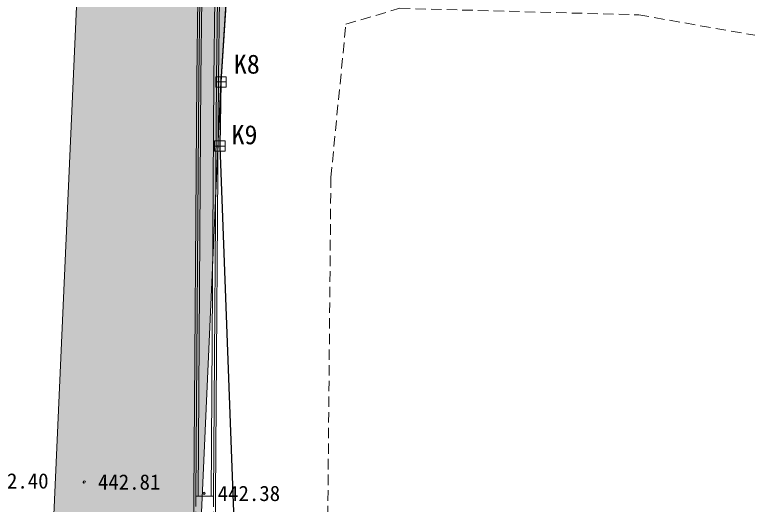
# Model space of a CAD drawing. Units: millimetres, scale not verified. Extents: x 5000 to 205306, y 4475 to 281715.
# Drawn here: x 65315 to 82882, y 84420 to 96157 of the extents above; entities that cross this region are included whole.
import ezdxf
from ezdxf.enums import TextEntityAlignment as Align

# ---------------------------------------------------------------- set-up
doc = ezdxf.new("R2010")
doc.units = ezdxf.units.MM
doc.header["$LTSCALE"] = 250
doc.linetypes.add('USER3', pattern=[1.5, 1, -0.5])
for name, color, linetype, lineweight in [('プロットマーク', 5, 'Continuous', 13), ('ベクトルデータ', 30, 'Continuous', 13), ('測量図', 6, 'Continuous', 25), ('独標', 7, 'Continuous', 13), ('現況', 7, 'Continuous', 13)]:
    doc.layers.add(name, color=color, linetype=linetype, lineweight=lineweight)
doc.layers.add('点名(プロット1)', color=5, linetype='Continuous')
doc.layers.add('道・水路', color=254, linetype='Continuous')
doc.styles.add('ＭＳ ゴシック', font='')
doc.styles.get('ＭＳ ゴシック').set_extended_font_data('MS Gothic')

msp = doc.modelspace()

# ---------------------------------------------------------------- hatches: boundary and pattern name
at = {"layer": '独標'}
msp.add_hatch(color=256, dxfattribs=at).paths.add_polyline_path([(66955.4, 84954.8, 0.41422), (66985.4, 84924.8, 0.41422)])
h = msp.add_hatch(color=256, dxfattribs=at)
edge = h.paths.add_edge_path()
edge.add_ellipse((69856.7, 84682.2), major_axis=(23, 19.3), ratio=1, start_angle=140.00079, end_angle=-40.00079)
at = {"layer": '道・水路'}
msp.add_hatch(color=256, dxfattribs=at).paths.add_polyline_path([(129191, 124211.6), (130981.9, 124310.5), (133649.5, 124448.6), (161326.6, 125956.5), (172380.1, 125739.2), (175068.9, 125753.2), (190022.7, 125498.8), (196623.1, 125929.6), (202005.1, 126428.9), (202005.1, 117113.2), (201288.5, 117070.1), (201029.4, 118038), (192212.3, 119262.8), (189616.5, 118700.8), (165724.3, 119295.8), (153188, 118923), (138192.6, 117935.6), (131377.7, 117415.3), (118886, 116575.5), (110602.4, 116058.6), (73473.8, 113603), (73518.7, 112808.3), (73396.6, 112800.5), (72971.3, 112182.7), (71362, 109845.1), (70823.3, 109062.7), (70680.8, 101076.1), (70261.1, 94545.4), (66929.1, 20630.6), (69957.6, 21809.8), (108771.4, 36437.2), (143328, 49589.7), (156830, 54332.2), (159745.1, 51213.3), (117587.2, 35591), (55567.9, 12897.4), (53734.1, 12140.8), (38185.3, 5704.1), (34928.9, 5704.1), (34328.5, 8117.7), (54647.1, 16455.1), (62550.2, 19373.3), (63908.9, 23521.7), (64643.2, 46960.2), (64843.9, 52456.5), (67043.2, 101910.3), (67024.8, 102977.7), (65898.6, 112058.1), (63950, 110780.8), (59350.4, 108134.2), (52596, 102601.8), (47040.1, 98966.2), (43860.5, 98011.4), (38899.8, 97124.6), (26990.7, 94712.6), (26616.7, 97619.3), (38699.5, 100028.3), (42755.1, 100710.8), (46959.8, 102126.5), (51319.8, 105229.7), (60229.7, 112154.8), (61619.1, 113226.2), (68253.5, 117098), (69636.1, 119433), (72762.1, 126783), (79650.2, 142745.7), (82511.3, 142745.7), (75834.2, 126947.8), (75471, 126110.7), (73258.7, 120992)])

# ---------------------------------------------------------------- linework, layer by layer
at = {"layer": 'プロットマーク'}
for p, q in [((70136.1, 94545.4), (70386.1, 94545.4)), ((70261.1, 94420.4), (70261.1, 94670.4)), ((70234.7, 92883.3), (70234.7, 93133.3)), ((70109.7, 93008.3), (70359.7, 93008.3))]:
    msp.add_line(p, q, dxfattribs=at)
for points in [[(70136.1, 94420.4), (70386.1, 94420.4), (70386.1, 94670.4), (70136.1, 94670.4)], [(70109.7, 92883.3), (70359.7, 92883.3), (70359.7, 93133.3), (70109.7, 93133.3)]]:
    msp.add_lwpolyline(points, close=True, dxfattribs=at)
at = {"layer": 'ベクトルデータ', "color": 171}
msp.add_line((70680.8, 101076.1), (70261.1, 94545.4), dxfattribs=at)
for points in [[(26990.7, 94712.6), (38899.8, 97124.6), (43860.5, 98011.4), (47040.1, 98966.2), (52596, 102601.8), (59350.4, 108134.2), (63950, 110780.8), (65898.6, 112058.1), (67024.8, 102977.7), (67043.2, 101910.3), (65800, 73954.8), (64843.9, 52456.5), (64643.2, 46960.2), (63908.9, 23521.7), (62550.2, 19373.3), (54647.1, 16455.1), (34328.5, 8117.7)], [(70261.1, 94545.4), (69009.6, 66783.7), (68595.3, 57593), (67834.3, 40710.2), (66929.1, 20630.6)], [(70261.1, 94545.4), (70234.7, 93008.3), (70639.5, 82101.6), (70646.4, 72987.3), (70686.8, 52916.5), (70562.2, 40717.1), (69761.8, 32908), (69957.6, 21809.8)]]:
    msp.add_lwpolyline(points, dxfattribs=at)
at = {"layer": '測量図'}
msp.add_lwpolyline([(110167.5, 110591.6), (89744.9, 111648.9), (83271.2, 112233), (72971.3, 112182.7), (71362, 109845.1), (70812.5, 108412.7), (70680.8, 101076.1), (70261.1, 94545.4), (70234.7, 93008.3), (70639.5, 82101.6), (70646.4, 72987.3), (70686.8, 52916.5), (70562.2, 40717.1), (69761.8, 32908), (69957.6, 21809.8), (108771.4, 36437.2)], dxfattribs=at)
at = {"layer": '独標'}
msp.add_lwpolyline([(66955.4, 84954.8, 0.41422), (66985.4, 84924.8, 0.41422)], format="xyb", close=True, dxfattribs=at)
for centre, start, end in [((66985.4, 84954.8), 0, 180), ((69856.7, 84682.2), 0, 180), ((69856.7, 84682.2), 180.00079, 359.99921)]:
    msp.add_arc(centre, 30, start, end, dxfattribs=at)
at = {"layer": '現況'}
for p, q in [((69730.5, 98597.5), (69681.6, 94621.8)), ((69780.5, 98596.8), (69731.6, 94621.2)), ((69830.5, 98596.2), (69781.6, 94620.6)), ((70091.6, 94616.8), (70140.5, 98592.4)), ((70200.5, 98591.7), (70151.6, 94616.1)), ((70250.5, 98591.1), (70201.6, 94615.4)), ((69681.6, 94621.8), (69612.8, 84615.2)), ((69731.6, 94621.2), (69662.8, 84614.9)), ((69712.8, 84614.6), (69781.6, 94620.6)), ((70091.6, 94616.8), (70022.8, 84612.6)), ((70151.6, 94616.1), (70082.8, 84612.3)), ((70201.6, 94615.4), (70132.8, 84612)), ((69612.8, 84615.2), (69602.5, 82587)), ((69662.8, 84614.9), (70082.8, 84612.3)), ((70132.8, 84612), (70122.5, 82583.1))]:
    msp.add_line(p, q, dxfattribs=at)
at = {"layer": '現況', "linetype": 'USER3'}
for p, q in [((69662.8, 84614.9), (69652.5, 82586.6)), ((70082.8, 84612.3), (70072.5, 82583.5))]:
    msp.add_line(p, q, dxfattribs=at)
msp.add_lwpolyline([(70471.1, 82562.6), (72823, 84131.8), (72896.9, 92251.4), (73256.3, 95926.5), (74549.1, 96308.8), (80276.7, 96152.3), (86435.9, 95069.2), (87080.9, 99895.2)], dxfattribs=at)

# ---------------------------------------------------------------- texts
at = {"layer": '点名(プロット1)', "style": 'ＭＳ ゴシック'}
for s, p in [('K8', (70881.9, 94605.5)), ('K9', (70826.4, 92913.2))]:
    msp.add_text(s, height=458.2, dxfattribs=at).set_placement(p, align=Align.BOTTOM_CENTER)
at = {"layer": '独標', "style": 'ＭＳ ゴシック'}
for s, p in [('442.40', (65380.4, 84981.2)), ('442.81', (68060.4, 84954.8)), ('442.38', (70931.7, 84682.2))]:
    msp.add_text(s, height=366.6, dxfattribs=at).set_placement(p, align=Align.MIDDLE_CENTER)

doc.saveas('drawing.dxf')
